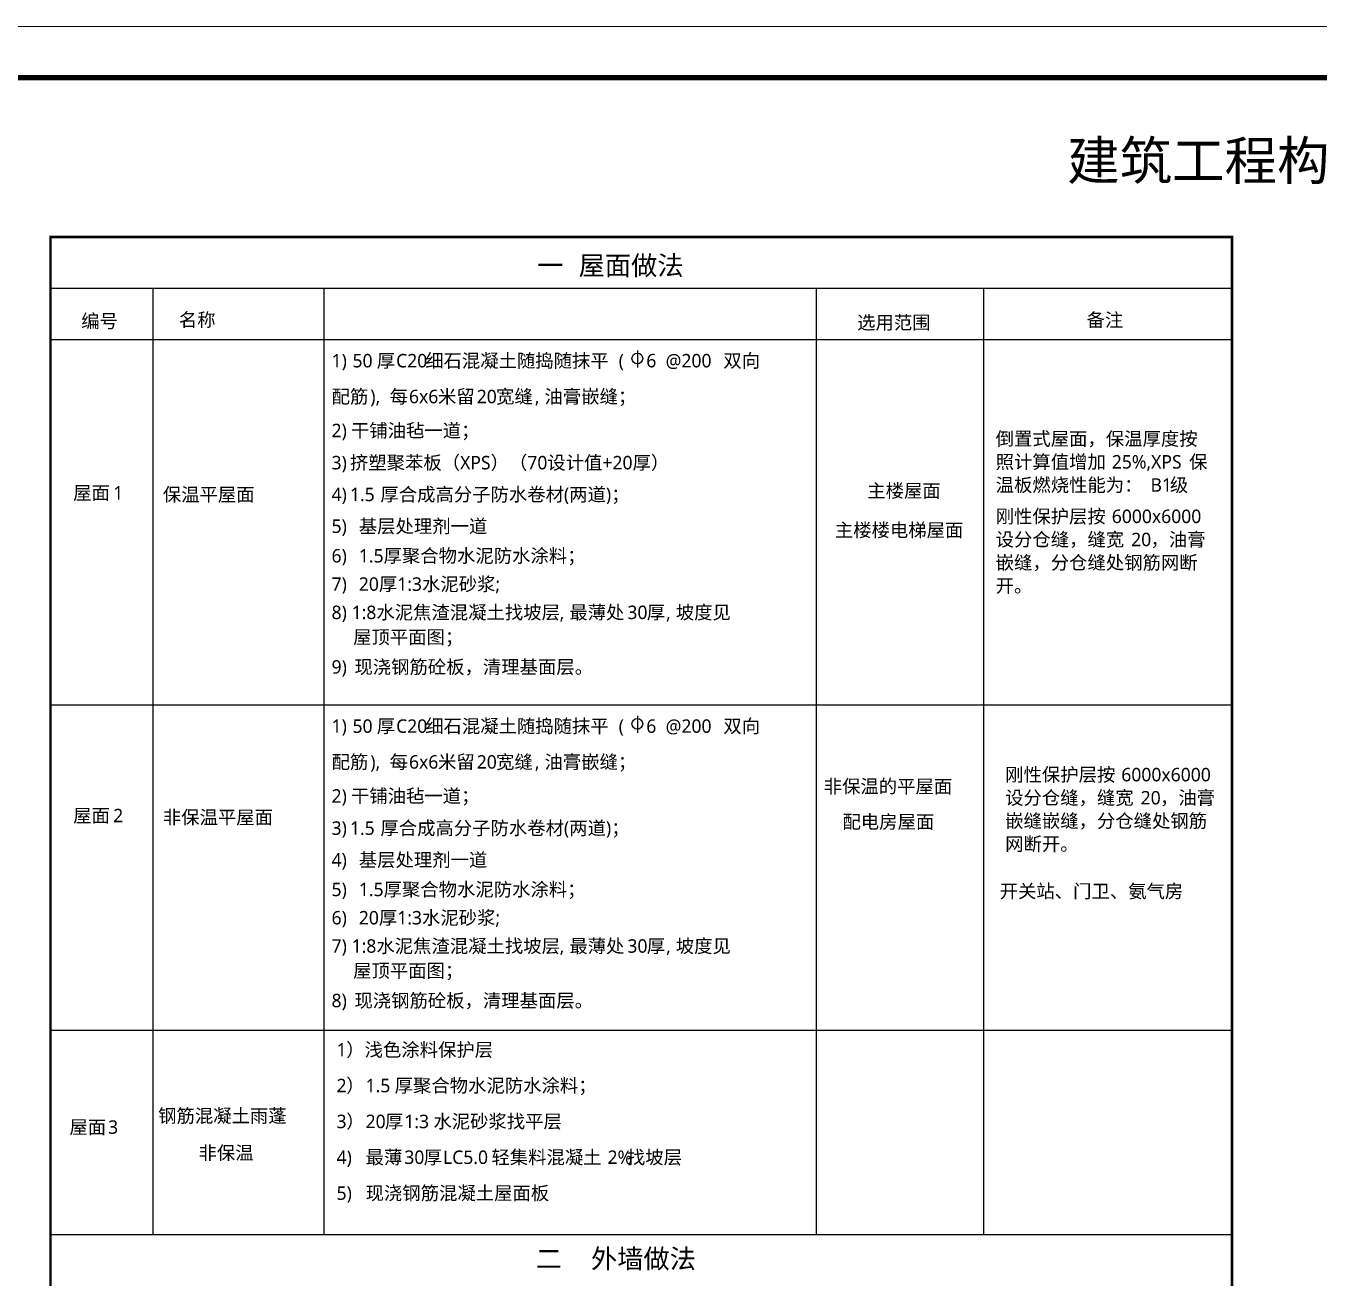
# Model space of a CAD drawing. Extents: x 1738711 to 2346805, y 1189731 to 2516152.
# Drawn here: x 2097984 to 2123244, y 2409276 to 2433732 of the extents above; entities that cross this region are included whole.
import ezdxf
from ezdxf.enums import TextEntityAlignment as Align

# ---------------------------------------------------------------- set-up
doc = ezdxf.new("R2010")
doc.units = 0
doc.header["$LTSCALE"] = 1000
doc.header["$MEASUREMENT"] = 0
for name, color, linetype in [('DOR', 3, 'Continuous'), ('EVTR', 2, 'Continuous'), ('PUB_TAB', 7, 'Continuous'), ('PUB_TEXT', 7, 'Continuous'), ('TK', 4, 'Continuous')]:
    doc.layers.add(name, color=color, linetype=linetype)
doc.styles.add('HT', font='msyh_0.ttf')
doc.styles.add('宋体', font='SIMSUN.TTF', dxfattribs={"width": 0.75})

# ---------------------------------------------------------------- blocks, each defined once
blk = doc.blocks.new('hjashrtahreahe')
at = {"layer": 'TK', "color": 7, "const_width": 25}
blk.add_lwpolyline([(0, 59400), (84100, 59400), (84100, 0), (0, 0)], close=True, dxfattribs=at)
at = {"layer": 'TK', "color": 3, "const_width": 100}
blk.add_lwpolyline([(2500, 1000), (2500, 58400), (83100, 58400), (83100, 1000)], close=True, dxfattribs=at)
at = {"layer": 'TK', "style": '宋体', "width": 0.75}
for tag, height, p in [('项目负责人', 350, (6003, 57089)), ('专业负责人', 350, (6003, 56224)), ('设计人', 350, (6003, 55419)), ('版号1', 250, (77304, 22193)), ('时间1', 250, (82405, 22193)), ('版号2', 250, (77304, 21593)), ('时间2', 250, (82405, 21593)), ('版号3', 250, (77304, 20993)), ('时间3', 250, (82405, 20993)), ('建筑会签', 0.0001, (78978, 2403)), ('电气会签', 0.0001, (82128, 2403)), ('结构会签', 0.0001, (78978, 1803)), ('暖通会签', 0.0001, (82128, 1803)), ('给排水会签', 0.0001, (78978, 1250)), ('智能化会签', 0.0001, (82128, 1250))]:
    blk.add_attdef(tag, text='', height=height, dxfattribs=at).set_placement(p, align=Align.CENTER)
for tag, p in [('合作设计单位', (80816, 48986)), ('版号说明1', (79854, 22318)), ('版号说明2', (79854, 21718)), ('版号说明3', (79854, 21118)), ('浙江绿储科技有限公司', (80545, 16036)), ('百兆瓦级集中式熔盐储能关键', (80545, 14953)), ('设备研发及制造基地项目', (80545, 14603)), ('1#研发楼', (80545, 13636)), ('图名', (80545, 12436)), ('工程编号', (78978, 11461)), ('子项编号', (82128, 11461)), ('建筑', (78978, 10711)), ('图号', (82128, 10711)), ('施工图', (78978, 9961)), ('2023.03', (82128, 9961)), ('审定', (79353, 8461)), ('审核', (79353, 7711)), ('工程负责', (79353, 6961)), ('专业负责', (79353, 6211)), ('设计', (79353, 5461)), ('制图', (79353, 4711)), ('校对', (79353, 3961))]:
    blk.add_attdef(tag, text='', height=250, dxfattribs=at).set_placement(p, align=Align.MIDDLE_CENTER)

msp = doc.modelspace()

# ---------------------------------------------------------------- linework, layer by layer
at = {"layer": 'DOR'}
for p, q in [((2098465.4, 2429606.8), (2121543.1, 2429606.8)), ((2098465.4, 2429606.8), (2098465.4, 2399564, 0)), ((2098465.4, 2428606.8), (2121543.1, 2428606.8)), ((2100465.4, 2428606.8), (2100465.4, 2410126.2, 0)), ((2103802.9, 2428606.8), (2103802.9, 2410126.2, 0)), ((2113421, 2428606.8), (2113421, 2410126.2, 0)), ((2116688.9, 2428606.8), (2116688.9, 2410126.2, 0)), ((2098465.4, 2427606.8), (2121543.1, 2427606.8)), ((2098465.4, 2427606.8), (2121543.1, 2427606.8)), ((2098465.4, 2427606.8), (2121543.1, 2427606.8)), ((2098465.4, 2427606.8), (2116316, 2427606.8, 0)), ((2098465.4, 2420470.4), (2121543.1, 2420470.4, 0)), ((2098465.4, 2414118.6, 0), (2121543.1, 2414118.6, 0)), ((2098465.4, 2410126.2, 0), (2121543.1, 2410126.2, 0))]:
    msp.add_line(p, q, dxfattribs=at)
at = {"layer": 'EVTR', "linetype": 'ByBlock', "const_width": 50}
msp.add_lwpolyline([(2098465.4, 2429606.8), (2121543.1, 2429606.8), (2121543.1, 2375319.5), (2098465.4, 2375319.5)], close=True, dxfattribs=at)
at = {"layer": 'PUB_TAB'}
for p, q in [((2109927.4, 2427394.6), (2109927.4, 2427062.1)), ((2109927.4, 2420258.2, 0), (2109927.4, 2419925.7, 0))]:
    msp.add_line(p, q, dxfattribs=at)
for centre in [(2109927.4, 2427237.1), (2109927.4, 2420100.7, 0)]:
    msp.add_circle(centre, 105, dxfattribs=at)

# ---------------------------------------------------------------- block references
msp.add_blockref('hjashrtahreahe', (2085566.1, 2374319.5))

# ---------------------------------------------------------------- texts
at = {"layer": 'PUB_TAB', "style": 'HT'}
for s, height, p in [('屋面做法', 375.53, (2108780.3, 2428864.8)), ('一', 375.5, (2107970.1, 2428864.8)), ('编号', 262.87, (2099065.3, 2427835.3)), ('名称', 262.87, (2100972.4, 2427860.4)), ('选用范围', 262.87, (2114220.6, 2427806.8)), ('备注', 262.87, (2118701.5, 2427858.2)), ('1)', 262.87, (2103954.8, 2427062.1)), ('50', 262.87, (2104364.1, 2427062.1)), ('厚', 262.9, (2104837.7, 2427062.1)), ('C20', 262.87, (2105215.7, 2427062.1)), ('细石混凝土随捣随抹平', 262.87, (2105782.8, 2427062.1)), ('(', 262.9, (2109563.4, 2427062.1)), ('6', 262.9, (2110102.4, 2427062.1)), ('@200', 262.87, (2110480.5, 2427062.1)), ('双向', 262.87, (2111607.1, 2427062.1)), ('配筋', 262.87, (2103954.8, 2426362.1)), ('),', 262.87, (2104711, 2426362.1)), ('每', 262.9, (2105089, 2426362.1)), ('6x6', 262.87, (2105467.1, 2426362.1)), ('米留', 262.87, (2106034.2, 2426362.1)), ('20', 262.87, (2106790.3, 2426362.1)), ('宽缝', 262.87, (2107168.3, 2426362.1)), ('油膏嵌缝；', 262.87, (2108113.5, 2426362.1)), (',', 262.9, (2107924.5, 2426362.1)), ('2)', 262.87, (2103954.8, 2425697.8)), ('干铺油毡一道；', 262.87, (2104332.9, 2425697.8)), ('倒置式屋面，保温厚度按', 262.869, (2116925.8, 2425537.7, 0)), ('3)', 262.87, (2103954.8, 2425070.6)), ('挤塑聚苯板（XPS）（70设计值+20厚）', 262.869, (2104314.1, 2425070.6)), ('照计算值增加', 262.87, (2116925.8, 2425086.2, 0)), ('25%%%,XPS', 262.87, (2119194.1, 2425086.2, 0)), ('保', 262.9, (2120702.7, 2425086.2, 0)), ('温板燃烧性能为：', 262.87, (2116925.8, 2424634.7, 0)), ('级', 262.9, (2120328.3, 2424634.7, 0)), ('屋面', 262.87, (2098907.5, 2424480.3)), ('1', 262.9, (2099689.7, 2424481.3)), ('保温平屋面', 262.87, (2100659.1, 2424447.4)), ('4)', 262.87, (2103954.8, 2424450.1)), ('1.5', 262.87, (2104314.1, 2424450.1)), ('厚合成高分子防水卷材(两道)；', 262.869, (2104908.2, 2424450.1)), ('主楼屋面', 262.87, (2114418.1, 2424522.3)), ('B1', 262.87, (2119950.2, 2424634.7, 0)), ('刚性保护层按', 262.87, (2116925.8, 2424021.9, 0)), ('6000x6000', 262.87, (2119194.1, 2424021.9, 0)), ('5)', 262.87, (2103954.8, 2423829.7)), ('基层处理剂一道', 262.87, (2104487.4, 2423829.7)), ('主楼楼电梯屋面', 262.87, (2113784.1, 2423753.5)), ('设分仓缝，缝宽', 262.87, (2116925.8, 2423570.4, 0)), ('20', 262.87, (2119572.2, 2423570.4, 0)), ('，油膏', 262.87, (2119950.2, 2423570.4, 0)), ('6)', 262.87, (2103954.8, 2423252)), ('1.5厚聚合物水泥防水涂料；', 262.869, (2104487.4, 2423252)), ('嵌缝，分仓缝处钢筋网断', 262.869, (2116925.8, 2423118.9, 0)), ('7)', 262.87, (2103954.8, 2422699.5)), ('20厚1:3水泥砂浆;', 262.869, (2104487.4, 2422699.5)), ('开。', 262.87, (2116925.8, 2422667.4, 0)), ('8)', 262.87, (2103954.8, 2422147)), ('1:8水泥焦渣混凝土找坡层', 262.869, (2104346.7, 2422147)), ('最薄处', 262.87, (2108598.8, 2422147)), ('30', 262.87, (2109733, 2422147)), ('厚', 262.9, (2110111.1, 2422147)), ('坡度见', 262.87, (2110678.1, 2422147)), (',', 262.9, (2108409.8, 2422147)), (',', 262.9, (2110489.1, 2422147)), ('屋顶平面图；', 262.87, (2104375.8, 2421664.5)), ('现浇钢筋砼板，清理基面层。', 262.869, (2104401.1, 2421081.6)), ('9)', 262.87, (2103954.8, 2421081.6)), ('1)', 262.87, (2103954.8, 2419925.7, 0)), ('50', 262.87, (2104364.1, 2419925.7, 0)), ('厚', 262.9, (2104837.7, 2419925.7, 0)), ('C20', 262.87, (2105215.7, 2419925.7, 0)), ('细石混凝土随捣随抹平', 262.87, (2105782.8, 2419925.7, 0)), ('(', 262.9, (2109563.4, 2419925.7, 0)), ('6', 262.9, (2110102.4, 2419925.7, 0)), ('@200', 262.87, (2110480.5, 2419925.7, 0)), ('双向', 262.87, (2111607.1, 2419925.7, 0)), ('配筋', 262.87, (2103954.8, 2419225.7, 0)), ('),', 262.87, (2104711, 2419225.7, 0)), ('每', 262.9, (2105089, 2419225.7, 0)), ('6x6', 262.87, (2105467.1, 2419225.7, 0)), ('米留', 262.87, (2106034.2, 2419225.7, 0)), ('20', 262.87, (2106790.3, 2419225.7, 0)), ('宽缝', 262.87, (2107168.3, 2419225.7, 0)), ('油膏嵌缝；', 262.87, (2108113.5, 2419225.7, 0)), (',', 262.9, (2107924.5, 2419225.7, 0)), ('刚性保护层按', 262.87, (2117111.3, 2418977.7)), ('6000x6000', 262.87, (2119379.6, 2418977.7)), ('干铺油毡一道；', 262.87, (2104332.9, 2418561.4, 0)), ('非保温的平屋面', 262.87, (2113567.1, 2418749.1)), ('2)', 262.87, (2103954.8, 2418561.4, 0)), ('设分仓缝，缝宽', 262.87, (2117111.3, 2418526.2)), ('20', 262.87, (2119757.7, 2418526.2)), ('，油膏', 262.87, (2120135.7, 2418526.2)), ('屋面', 262.87, (2098907.5, 2418177.5)), ('2', 262.9, (2099689.7, 2418178.4)), ('非保温平屋面', 262.87, (2100659.1, 2418144.6)), ('配电房屋面', 262.87, (2113934.1, 2418057.4)), ('嵌缝嵌缝，分仓缝处钢筋', 262.869, (2117111.3, 2418074.7)), ('3)', 262.87, (2103954.8, 2417934.2, 0)), ('1.5', 262.87, (2104314.1, 2417934.2, 0)), ('厚合成高分子防水卷材(两道)；', 262.869, (2104908.2, 2417934.2, 0)), ('网断开。', 262.87, (2117111.3, 2417623.2)), ('基层处理剂一道', 262.87, (2104487.4, 2417313.7, 0)), ('4)', 262.87, (2103954.8, 2417313.7, 0)), ('5)', 262.87, (2103954.8, 2416736, 0)), ('1.5厚聚合物水泥防水涂料；', 262.869, (2104487.4, 2416736, 0)), ('开关站、门卫、氨气房', 262.87, (2117004, 2416701.5)), ('6)', 262.87, (2103954.8, 2416183.5, 0)), ('20厚1:3水泥砂浆;', 262.869, (2104487.4, 2416183.5, 0)), ('7)', 262.87, (2103954.8, 2415631, 0)), ('1:8水泥焦渣混凝土找坡层', 262.869, (2104346.7, 2415631, 0)), ('最薄处', 262.87, (2108598.8, 2415631, 0)), ('30', 262.87, (2109733, 2415631, 0)), ('厚', 262.9, (2110111.1, 2415631, 0)), ('坡度见', 262.87, (2110678.1, 2415631, 0)), (',', 262.9, (2108409.8, 2415631, 0)), (',', 262.9, (2110489.1, 2415631, 0)), ('屋顶平面图；', 262.87, (2104375.8, 2415148.5, 0)), ('8)', 262.87, (2103954.8, 2414565.6, 0)), ('现浇钢筋砼板，清理基面层。', 262.869, (2104401.1, 2414565.6, 0)), ('1', 262.9, (2104052.5, 2413605.5, 0)), ('）浅色涂料保护层', 262.87, (2104241.6, 2413605.5, 0)), ('2', 262.9, (2104052.5, 2412905.5, 0)), ('）', 262.9, (2104241.6, 2412905.5, 0)), ('1.5', 262.87, (2104619.6, 2412905.5, 0)), ('厚聚合物水泥防水涂料；', 262.869, (2105186.7, 2412905.5, 0)), ('钢筋混凝土雨蓬', 262.87, (2100567.3, 2412315, 0)), ('屋面', 262.87, (2098834.8, 2412094.9, 0)), ('3', 262.9, (2099590.9, 2412094.9, 0)), ('3', 262.9, (2104052.5, 2412205.5, 0)), ('）', 262.9, (2104241.6, 2412205.5, 0)), ('20', 262.87, (2104619.6, 2412205.5, 0)), ('厚', 262.9, (2104997.7, 2412205.5, 0)), ('1:3', 262.87, (2105375.7, 2412205.5, 0)), ('水泥砂浆找平层', 262.87, (2105942.8, 2412205.5, 0)), ('非保温', 262.87, (2101355.8, 2411592.3, 0)), ('最薄', 262.87, (2104619.6, 2411505.5, 0)), ('厚', 262.9, (2105753.8, 2411505.5, 0)), ('轻集料混凝土', 262.87, (2107077, 2411505.5, 0)), ('找坡层', 262.87, (2109723.4, 2411505.5, 0)), ('4)', 262.87, (2104052.5, 2411505.5, 0)), ('30', 262.87, (2105375.7, 2411505.5, 0)), ('LC5.0', 262.87, (2106131.9, 2411505.5, 0)), ('2%%%', 262.87, (2109345.4, 2411505.5, 0)), ('5)', 262.87, (2104052.5, 2410805.5, 0)), ('现浇钢筋混凝土屋面板', 262.87, (2104619.6, 2410805.5, 0)), ('二', 375.5, (2107942.1, 2409467.7, 0)), ('外墙做法', 375.53, (2109022.2, 2409467.7, 0))]:
    msp.add_text(s, height=height, dxfattribs=at).set_placement(p)
at = {"layer": 'PUB_TEXT', "style": 'HT'}
msp.add_text('建筑工程构造做法表', height=751.05, dxfattribs=at).set_placement((2118323, 2430724.8))

doc.saveas('drawing.dxf')
